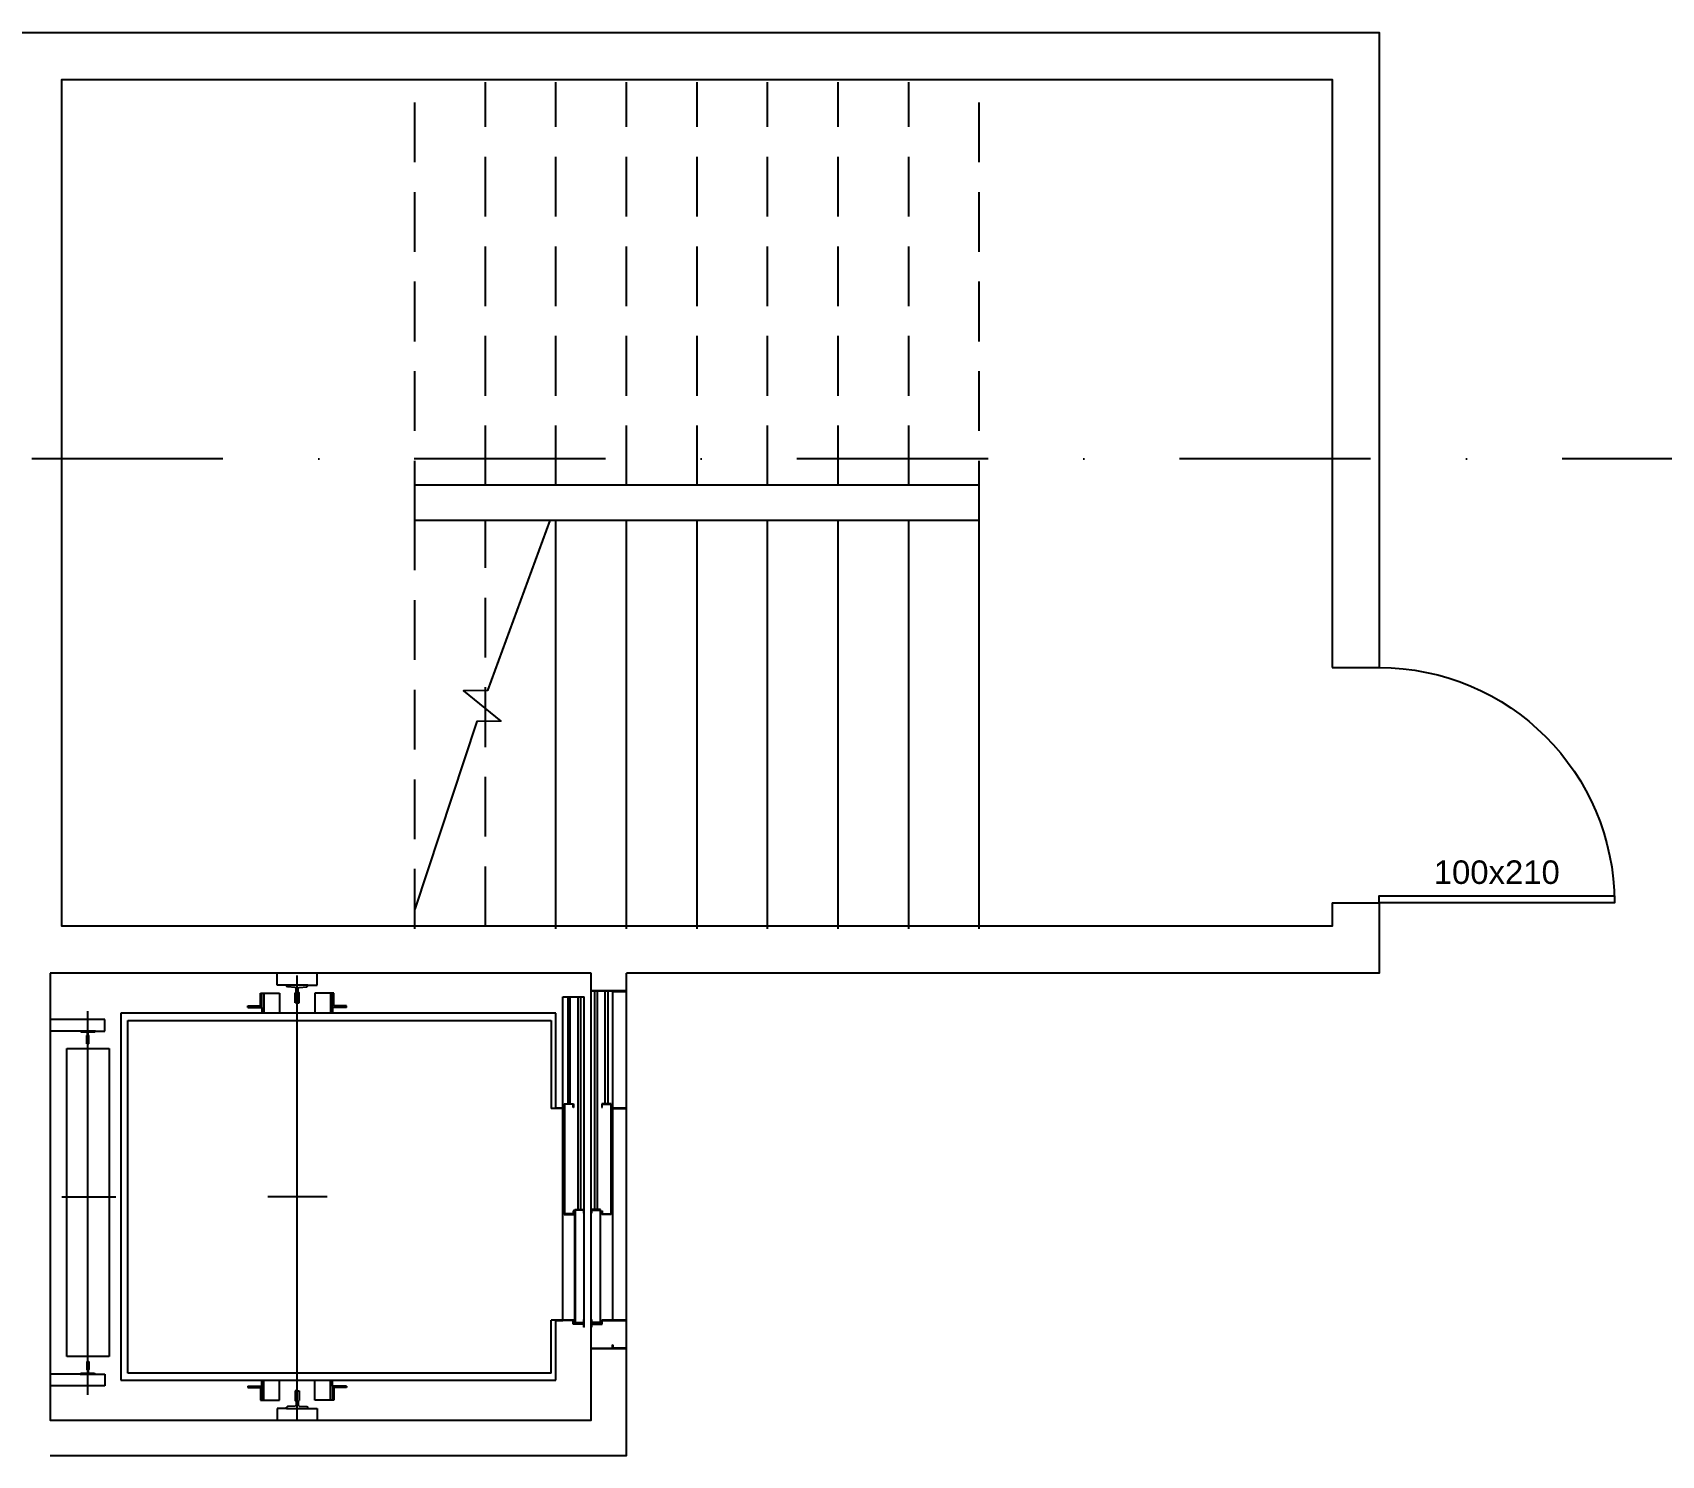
# Model space of a CAD drawing. Header units: centimetres. Extents: x 0 to 1099704, y -139216 to 99734.
# Drawn here: x 1056561 to 1057253, y 11368 to 11973 of the extents above; entities that cross this region are included whole.
import ezdxf
from ezdxf.enums import TextEntityAlignment as Align

# ---------------------------------------------------------------- set-up
doc = ezdxf.new("R2010")
doc.units = ezdxf.units.CM
doc.header["$LTSCALE"] = 4
for name, pattern in [('DASHDOT', [25.4, 12.7, -6.35, 0, -6.35]), ('HIDDEN', [9.525, 6.35, -3.175]), ('LTYPE_4', [112.5, 56.25, -56.25]), ('LTYPE_6', [168.75, 112.5, -28.125, 0, -28.125])]:
    doc.linetypes.add(name, pattern=pattern)
for name, color, linetype in [('0.1', 1, 'Continuous'), ('0.2', 2, 'Continuous'), ('0.6', 6, 'Continuous'), ('02-CONT', 2, 'Continuous'), ('03-CONT', 3, 'Continuous'), ('08', 8, 'Continuous'), ('B-CORTE', 4, 'DASHDOT')]:
    doc.layers.add(name, color=color, linetype=linetype)
doc.styles.add('2mm 1-50', font='arial.ttf', dxfattribs={"height": 0.1})

# ---------------------------------------------------------------- blocks, each defined once
blk = doc.blocks.new('1_00e')
blk.add_lwpolyline([(-28.41, -52.25), (-25.41, -52.25), (-25.41, 47.75), (-28.41, 47.75)], close=True)
at = {"color": 1}
blk.add_arc((-28.41, -52.25), 100, 0, 90, dxfattribs=at)

msp = doc.modelspace()

# ---------------------------------------------------------------- linework, layer by layer
at = {"layer": '0.1', "linetype": 'HIDDEN'}
for p, q in [((1056723.259, 11765.513), (1056723.259, 11951.98)), ((1056753.259, 11780.513), (1056753.259, 11951.98)), ((1056783.259, 11780.513), (1056783.259, 11951.98)), ((1056813.259, 11780.513), (1056813.259, 11951.98)), ((1056843.259, 11780.513), (1056843.259, 11951.98)), ((1056873.259, 11780.513), (1056873.259, 11951.98)), ((1056903.259, 11780.513), (1056903.259, 11951.98)), ((1056933.259, 11780.513), (1056933.259, 11951.98)), ((1056963.259, 11765.513), (1056963.259, 11951.98)), ((1056723.259, 11591.98), (1056723.259, 11765.513)), ((1056753.259, 11593.013), (1056753.259, 11765.513))]:
    msp.add_line(p, q, dxfattribs=at)
at = {"layer": '0.1'}
for p, q in [((1056963.259, 11780.513), (1056723.259, 11780.513)), ((1056963.259, 11765.513), (1056723.259, 11765.513)), ((1056813.259, 11413.513), (1056813.259, 11565.513))]:
    msp.add_line(p, q, dxfattribs=at)
at = {"layer": '0.2'}
for p, q in [((1056783.259, 11591.98), (1056783.259, 11765.513)), ((1056813.259, 11591.98), (1056813.259, 11765.513)), ((1056843.259, 11591.98), (1056843.259, 11765.513)), ((1056873.259, 11591.98), (1056873.259, 11765.513)), ((1056903.259, 11591.98), (1056903.259, 11765.513)), ((1056933.259, 11591.98), (1056933.259, 11765.513)), ((1056963.259, 11591.98), (1056963.259, 11765.513))]:
    msp.add_line(p, q, dxfattribs=at)
at = {"layer": '0.6'}
for p, q in [((1057113.259, 11703.013), (1057133.259, 11703.013)), ((1057113.259, 11603.013), (1057133.259, 11603.013)), ((1056798.259, 11565.513), (1056813.259, 11565.513)), ((1056813.259, 11565.513), (1056798.259, 11565.513)), ((1056798.259, 11413.513), (1056813.259, 11413.513)), ((1056798.259, 11413.513), (1056813.259, 11413.513))]:
    msp.add_line(p, q, dxfattribs=at)
for points in [[(1056543.259, 11973.013), (1056568.259, 11973.013)], [(1056553.259, 11973.013), (1057133.259, 11973.013), (1057133.259, 11703.013)], [(1057113.259, 11603.013), (1057113.259, 11593.013), (1056573.259, 11593.013), (1056573.259, 11953.013), (1057113.259, 11953.013), (1057113.259, 11703.013)], [(1057133.259, 11603.013), (1057133.259, 11573.013), (1056813.259, 11573.013)], [(1056798.259, 11573.013), (1056568.259, 11573.013)], [(1056568.259, 11573.013), (1056568.259, 11383.013), (1056798.259, 11383.013), (1056798.259, 11413.513)], [(1056798.259, 11565.513), (1056798.259, 11573.013)], [(1056813.259, 11565.513), (1056813.259, 11573.013)], [(1056568.259, 11368.013), (1056813.259, 11368.013), (1056813.259, 11413.513)]]:
    msp.add_lwpolyline(points, dxfattribs=at)
at = {"layer": '03-CONT', "linetype": 'Continuous'}
msp.add_lwpolyline([(1056780.719, 11765.513), (1056754.223, 11693.243), (1056744.033, 11693.097), (1056759.833, 11680.22), (1056749.643, 11680.074), (1056723.259, 11600.314)], dxfattribs=at)
at = {"layer": '08', "color": 253}
for p, q in [((1056664.759, 11568.013), (1056664.759, 11573.013)), ((1056681.759, 11568.013), (1056681.759, 11573.013)), ((1056668.759, 11568.013), (1056664.759, 11568.013)), ((1056668.759, 11568.013), (1056668.759, 11567.563)), ((1056673.259, 11568.013), (1056668.759, 11568.013)), ((1056669.109, 11567.195), (1056668.759, 11567.563)), ((1056672.46, 11567.03), (1056669.109, 11567.195)), ((1056672.809, 11565.063), (1056672.459, 11564.713)), ((1056672.46, 11567.03), (1056672.809, 11566.663)), ((1056672.809, 11565.063), (1056672.809, 11566.663)), ((1056677.759, 11568.013), (1056673.259, 11568.013)), ((1056673.709, 11566.663), (1056674.059, 11567.03)), ((1056673.709, 11565.063), (1056673.709, 11566.663)), ((1056673.709, 11565.063), (1056674.059, 11564.713)), ((1056674.059, 11567.03), (1056677.41, 11567.195)), ((1056677.41, 11567.195), (1056677.759, 11567.563)), ((1056677.759, 11568.013), (1056677.759, 11567.563)), ((1056677.759, 11568.013), (1056681.759, 11568.013)), ((1056798.259, 11565.513), (1056807.259, 11565.513)), ((1056798.259, 11422.513), (1056798.259, 11565.513)), ((1056798.259, 11565.513), (1056813.259, 11565.513)), ((1056799.759, 11472.513), (1056799.759, 11565.513)), ((1056800.759, 11565.513), (1056800.759, 11472.513)), ((1056813.259, 11565.513), (1056802.259, 11565.513)), ((1056804.259, 11517.513), (1056804.259, 11565.513)), ((1056805.259, 11565.513), (1056805.259, 11517.513)), ((1056807.259, 11565.513), (1056807.259, 11425.513)), ((1056807.459, 11565.313), (1056813.059, 11565.313)), ((1056807.459, 11564.013), (1056807.459, 11565.313)), ((1056813.059, 11565.313), (1056813.059, 11515.713)), ((1056813.259, 11515.513), (1056813.259, 11565.513)), ((1056652.259, 11559.113), (1056657.659, 11559.113)), ((1056652.259, 11558.513), (1056652.259, 11559.113)), ((1056652.259, 11558.513), (1056658.259, 11558.513)), ((1056657.659, 11564.513), (1056665.759, 11564.513)), ((1056657.659, 11559.113), (1056657.659, 11564.513)), ((1056658.259, 11558.513), (1056658.259, 11564.513)), ((1056658.259, 11558.513), (1056658.259, 11556.013)), ((1056665.759, 11564.513), (1056665.759, 11558.513)), ((1056665.759, 11558.513), (1056665.759, 11556.013)), ((1056672.459, 11560.513), (1056672.459, 11564.713)), ((1056673.259, 11560.513), (1056672.459, 11560.513)), ((1056673.259, 11560.513), (1056674.059, 11560.513)), ((1056674.059, 11560.513), (1056674.059, 11564.713)), ((1056680.759, 11564.513), (1056680.759, 11558.513)), ((1056688.859, 11564.513), (1056680.759, 11564.513)), ((1056680.759, 11558.513), (1056680.759, 11556.013)), ((1056688.259, 11558.513), (1056688.259, 11564.513)), ((1056694.259, 11558.513), (1056688.259, 11558.513)), ((1056688.259, 11558.513), (1056688.259, 11556.013)), ((1056688.859, 11559.113), (1056688.859, 11564.513)), ((1056694.259, 11559.113), (1056688.859, 11559.113)), ((1056694.259, 11558.513), (1056694.259, 11559.113)), ((1056786.259, 11563.013), (1056795.259, 11563.013)), ((1056786.259, 11425.513), (1056786.259, 11563.013)), ((1056788.259, 11563.013), (1056788.259, 11517.513)), ((1056789.259, 11517.513), (1056789.259, 11563.013)), ((1056792.759, 11472.513), (1056792.759, 11563.013)), ((1056793.759, 11563.013), (1056793.759, 11472.513)), ((1056795.259, 11422.513), (1056795.259, 11563.013)), ((1056807.259, 11564.013), (1056807.459, 11564.013)), ((1056591.509, 11553.413), (1056568.259, 11553.413)), ((1056591.509, 11548.413), (1056591.509, 11553.413)), ((1056598.259, 11556.013), (1056598.259, 11400.013)), ((1056783.259, 11556.013), (1056598.259, 11556.013)), ((1056601.259, 11553.013), (1056781.259, 11553.013)), ((1056601.259, 11403.013), (1056601.259, 11553.013)), ((1056781.259, 11553.013), (1056781.259, 11515.513)), ((1056783.259, 11515.713), (1056783.259, 11556.013)), ((1056581.009, 11548.413), (1056568.259, 11548.413)), ((1056581.409, 11548.013), (1056581.009, 11548.413)), ((1056587.509, 11548.413), (1056581.009, 11548.413)), ((1056584.059, 11548.013), (1056581.409, 11548.013)), ((1056583.859, 11546.513), (1056584.059, 11546.713)), ((1056583.859, 11543.013), (1056583.859, 11546.513)), ((1056584.059, 11546.713), (1056584.059, 11548.013)), ((1056587.109, 11548.013), (1056584.459, 11548.013)), ((1056584.459, 11546.713), (1056584.459, 11548.013)), ((1056584.459, 11546.713), (1056584.659, 11546.513)), ((1056584.659, 11543.013), (1056584.659, 11546.513)), ((1056587.109, 11548.013), (1056587.509, 11548.413)), ((1056587.509, 11548.413), (1056591.509, 11548.413)), ((1056575.259, 11541.013), (1056593.259, 11541.013)), ((1056575.259, 11410.013), (1056575.259, 11541.013)), ((1056584.659, 11543.013), (1056583.859, 11543.013)), ((1056593.259, 11541.013), (1056593.259, 11410.013)), ((1056601.259, 11523.947), (1056601.259, 11523.947)), ((1056786.059, 11517.013), (1056786.059, 11515.713)), ((1056786.259, 11517.013), (1056786.059, 11517.013)), ((1056786.759, 11517.513), (1056790.759, 11517.513)), ((1056786.759, 11470.513), (1056786.759, 11517.513)), ((1056786.959, 11517.313), (1056786.959, 11470.713)), ((1056790.559, 11517.313), (1056786.959, 11517.313)), ((1056790.559, 11516.013), (1056790.559, 11517.313)), ((1056790.759, 11517.513), (1056790.759, 11516.013)), ((1056802.759, 11517.513), (1056802.759, 11516.013)), ((1056806.759, 11517.513), (1056802.759, 11517.513)), ((1056802.959, 11517.313), (1056806.559, 11517.313)), ((1056802.959, 11516.013), (1056802.959, 11517.313)), ((1056806.559, 11517.313), (1056806.559, 11470.713)), ((1056806.759, 11470.513), (1056806.759, 11517.513)), ((1056807.459, 11517.013), (1056807.259, 11517.013)), ((1056807.459, 11515.713), (1056807.459, 11517.013)), ((1056786.259, 11515.513), (1056781.259, 11515.513)), ((1056786.059, 11515.713), (1056783.259, 11515.713)), ((1056790.759, 11516.013), (1056790.559, 11516.013)), ((1056802.759, 11516.013), (1056802.959, 11516.013)), ((1056807.259, 11515.513), (1056813.259, 11515.513)), ((1056813.059, 11515.713), (1056807.459, 11515.713)), ((1056786.759, 11470.513), (1056790.759, 11470.513)), ((1056790.559, 11470.713), (1056786.959, 11470.713)), ((1056790.559, 11472.013), (1056790.559, 11470.713)), ((1056790.759, 11472.013), (1056790.559, 11472.013)), ((1056790.759, 11470.513), (1056790.759, 11472.013)), ((1056791.259, 11472.513), (1056795.259, 11472.513)), ((1056791.259, 11424.313), (1056791.259, 11472.513)), ((1056791.459, 11472.313), (1056791.459, 11424.513)), ((1056795.059, 11472.313), (1056791.459, 11472.313)), ((1056795.059, 11471.013), (1056795.059, 11472.313)), ((1056795.259, 11471.013), (1056795.059, 11471.013)), ((1056802.259, 11472.513), (1056798.259, 11472.513)), ((1056798.259, 11471.013), (1056798.459, 11471.013)), ((1056798.459, 11472.313), (1056802.059, 11472.313)), ((1056798.459, 11471.013), (1056798.459, 11472.313)), ((1056802.059, 11472.313), (1056802.059, 11424.513)), ((1056802.259, 11424.313), (1056802.259, 11472.513)), ((1056802.759, 11472.013), (1056802.959, 11472.013)), ((1056802.759, 11470.513), (1056802.759, 11472.013)), ((1056806.759, 11470.513), (1056802.759, 11470.513)), ((1056802.959, 11472.013), (1056802.959, 11470.713)), ((1056802.959, 11470.713), (1056806.559, 11470.713)), ((1056781.259, 11403.013), (1056781.259, 11425.513)), ((1056786.259, 11425.513), (1056781.259, 11425.513)), ((1056783.259, 11425.313), (1056786.259, 11425.313)), ((1056783.259, 11400.013), (1056783.259, 11425.313)), ((1056790.759, 11425.513), (1056786.259, 11425.513)), ((1056790.559, 11425.313), (1056786.259, 11425.313)), ((1056790.559, 11423.813), (1056790.559, 11425.313)), ((1056795.059, 11423.813), (1056790.559, 11423.813)), ((1056790.759, 11425.513), (1056790.759, 11424.013)), ((1056790.759, 11424.013), (1056795.259, 11424.013)), ((1056795.259, 11424.313), (1056791.259, 11424.313)), ((1056791.459, 11424.513), (1056795.059, 11424.513)), ((1056795.059, 11425.813), (1056795.259, 11425.813)), ((1056795.059, 11424.513), (1056795.059, 11425.813)), ((1056795.059, 11422.513), (1056795.059, 11423.813)), ((1056795.259, 11422.513), (1056795.059, 11422.513)), ((1056798.459, 11425.813), (1056798.259, 11425.813)), ((1056798.259, 11424.313), (1056802.259, 11424.313)), ((1056802.759, 11424.013), (1056798.259, 11424.013)), ((1056798.259, 11413.513), (1056798.259, 11422.513)), ((1056798.259, 11422.513), (1056798.459, 11422.513)), ((1056798.459, 11424.513), (1056798.459, 11425.813)), ((1056802.059, 11424.513), (1056798.459, 11424.513)), ((1056798.459, 11423.813), (1056802.959, 11423.813)), ((1056798.459, 11422.513), (1056798.459, 11423.813)), ((1056813.259, 11425.513), (1056802.759, 11425.513)), ((1056802.759, 11425.513), (1056802.759, 11424.013)), ((1056802.959, 11425.313), (1056813.059, 11425.313)), ((1056802.959, 11423.813), (1056802.959, 11425.313)), ((1056807.259, 11413.513), (1056798.259, 11413.513)), ((1056813.259, 11413.513), (1056798.259, 11413.513)), ((1056813.259, 11413.513), (1056802.259, 11413.513)), ((1056807.259, 11415.013), (1056807.459, 11415.013)), ((1056807.259, 11413.513), (1056807.259, 11415.013)), ((1056807.459, 11415.013), (1056807.459, 11413.713)), ((1056807.459, 11413.713), (1056813.059, 11413.713)), ((1056593.259, 11410.013), (1056575.259, 11410.013)), ((1056583.859, 11408.013), (1056583.859, 11404.513)), ((1056583.859, 11408.013), (1056584.659, 11408.013)), ((1056584.659, 11408.013), (1056584.659, 11404.513)), ((1056581.009, 11402.613), (1056568.259, 11402.613)), ((1056581.409, 11403.013), (1056581.009, 11402.613)), ((1056581.009, 11402.613), (1056587.509, 11402.613)), ((1056581.409, 11403.013), (1056584.059, 11403.013)), ((1056584.059, 11404.313), (1056583.859, 11404.513)), ((1056584.059, 11404.313), (1056584.059, 11403.013)), ((1056584.659, 11404.513), (1056584.459, 11404.313)), ((1056584.459, 11404.313), (1056584.459, 11403.013)), ((1056584.459, 11403.013), (1056587.109, 11403.013)), ((1056587.109, 11403.013), (1056587.509, 11402.613)), ((1056587.509, 11402.613), (1056591.509, 11402.613)), ((1056591.509, 11402.613), (1056591.509, 11397.613)), ((1056598.259, 11400.013), (1056783.259, 11400.013)), ((1056781.259, 11403.013), (1056601.259, 11403.013)), ((1056658.259, 11397.513), (1056658.259, 11400.013)), ((1056665.759, 11397.513), (1056665.759, 11400.013)), ((1056680.759, 11397.513), (1056680.759, 11400.013)), ((1056688.259, 11397.513), (1056688.259, 11400.013)), ((1056591.509, 11397.613), (1056568.259, 11397.613)), ((1056652.259, 11397.513), (1056652.259, 11396.913)), ((1056652.259, 11397.513), (1056658.259, 11397.513)), ((1056652.259, 11396.913), (1056657.659, 11396.913)), ((1056657.659, 11396.913), (1056657.659, 11391.513)), ((1056658.259, 11397.513), (1056658.259, 11391.513)), ((1056665.759, 11391.513), (1056665.759, 11397.513)), ((1056672.459, 11395.513), (1056672.459, 11391.313)), ((1056673.259, 11395.513), (1056672.459, 11395.513)), ((1056673.259, 11395.513), (1056674.059, 11395.513)), ((1056674.059, 11395.513), (1056674.059, 11391.313)), ((1056680.759, 11391.513), (1056680.759, 11397.513)), ((1056688.259, 11397.513), (1056688.259, 11391.513)), ((1056694.259, 11397.513), (1056688.259, 11397.513)), ((1056688.859, 11396.913), (1056688.859, 11391.513)), ((1056694.259, 11396.913), (1056688.859, 11396.913)), ((1056694.259, 11397.513), (1056694.259, 11396.913)), ((1056657.659, 11391.513), (1056665.759, 11391.513)), ((1056664.759, 11388.013), (1056664.759, 11383.013)), ((1056668.759, 11388.013), (1056664.759, 11388.013)), ((1056669.109, 11388.83), (1056668.759, 11388.463)), ((1056668.759, 11388.013), (1056668.759, 11388.463)), ((1056668.759, 11388.013), (1056673.259, 11388.013)), ((1056672.46, 11388.995), (1056669.109, 11388.83)), ((1056672.809, 11390.963), (1056672.459, 11391.313)), ((1056672.809, 11389.363), (1056672.46, 11388.995)), ((1056672.809, 11390.963), (1056672.809, 11389.363)), ((1056673.259, 11388.013), (1056677.759, 11388.013)), ((1056673.709, 11390.963), (1056674.059, 11391.313)), ((1056673.709, 11390.963), (1056673.709, 11389.363)), ((1056674.059, 11388.995), (1056673.709, 11389.363)), ((1056674.059, 11388.995), (1056677.41, 11388.83)), ((1056677.41, 11388.83), (1056677.759, 11388.463)), ((1056677.759, 11388.013), (1056677.759, 11388.463)), ((1056677.759, 11388.013), (1056681.759, 11388.013)), ((1056688.859, 11391.513), (1056680.759, 11391.513)), ((1056681.759, 11388.013), (1056681.759, 11383.013))]:
    msp.add_line(p, q, dxfattribs=at)
at = {"layer": '08', "color": 253, "linetype": 'LTYPE_6'}
for p, q in [((1056673.259, 11383.013), (1056673.259, 11572.042)), ((1056584.259, 11393.736), (1056584.259, 11556.912)), ((1056573.205, 11478.013), (1056596.141, 11478.013)), ((1056686.051, 11478.013), (1056660.821, 11478.013))]:
    msp.add_line(p, q, dxfattribs=at)
at = {"layer": '08', "color": 253, "linetype": 'LTYPE_4'}
for p, q in [((1056659.109, 11564.513), (1056659.109, 11558.513)), ((1056659.109, 11558.513), (1056659.109, 11556.013)), ((1056687.409, 11564.513), (1056687.409, 11558.513)), ((1056687.409, 11558.513), (1056687.409, 11556.013)), ((1056659.109, 11397.513), (1056659.109, 11400.013)), ((1056687.409, 11397.513), (1056687.409, 11400.013)), ((1056659.109, 11391.513), (1056659.109, 11397.513)), ((1056687.409, 11391.513), (1056687.409, 11397.513))]:
    msp.add_line(p, q, dxfattribs=at)
at = {"layer": 'B-CORTE', "ltscale": 1.6}
msp.add_line((1058756.237, 11791.695), (1045447.892, 11791.695), dxfattribs=at)

# ---------------------------------------------------------------- block references
at = {"layer": '02-CONT', "xscale": -1, "rotation": 270}
msp.add_blockref('1_00e', (1057185.512, 11631.418), dxfattribs=at)

# ---------------------------------------------------------------- texts
at = {"layer": '02-CONT', "style": '2mm 1-50'}
msp.add_text('100x210', height=10, dxfattribs=at).set_placement((1057183.259, 11616.013), align=Align.MIDDLE_CENTER)

doc.saveas('drawing.dxf')
